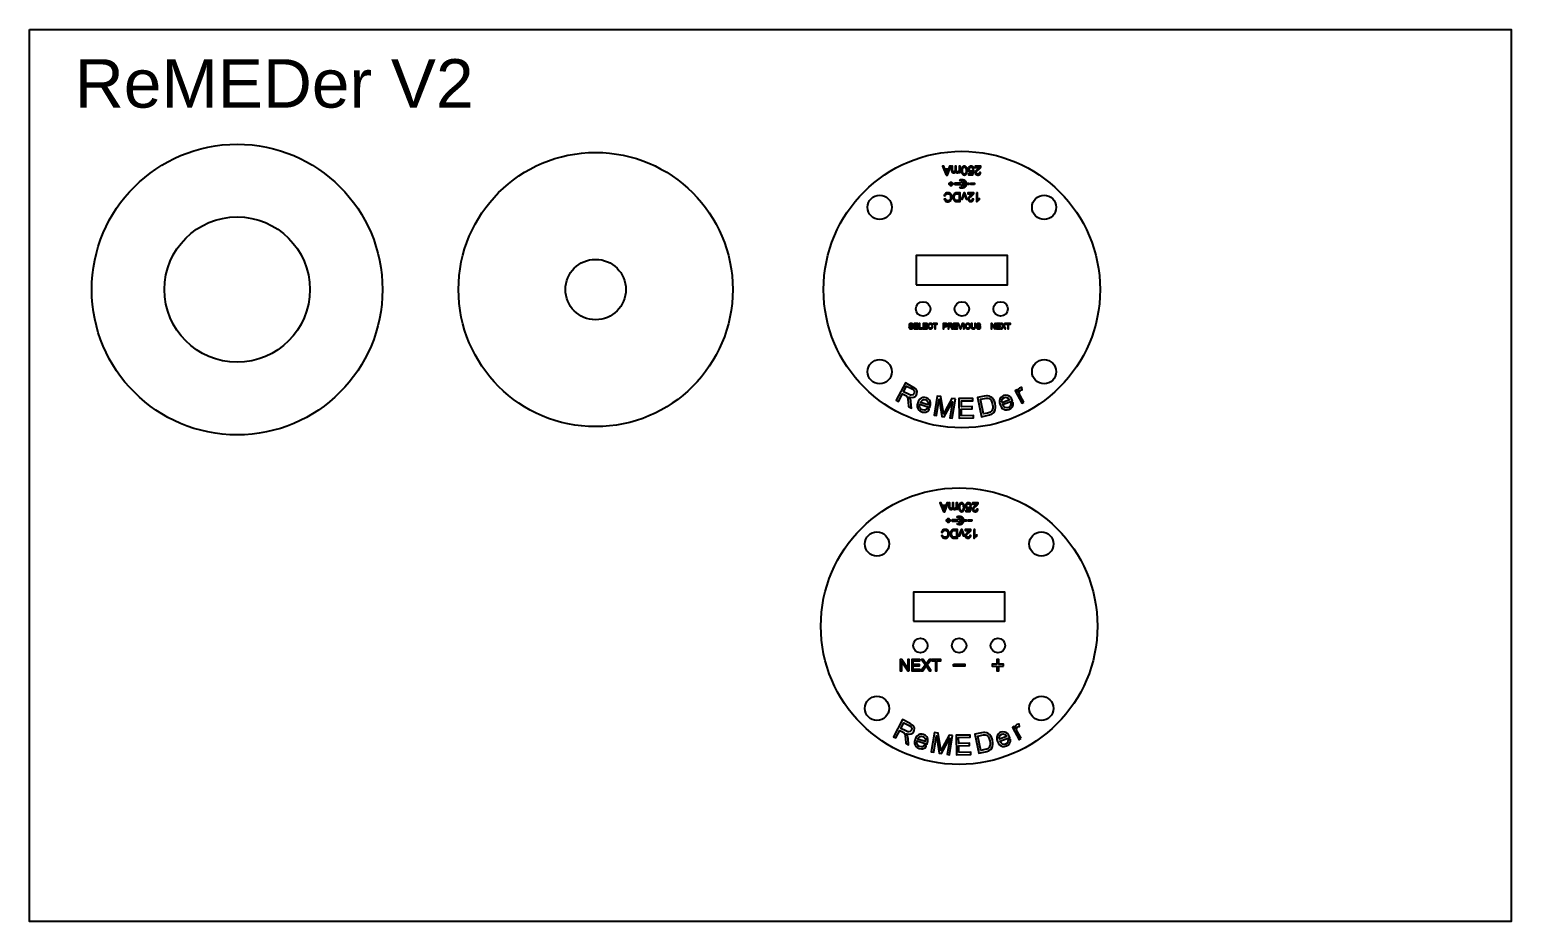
# Model space of a CAD drawing. Header units: inches. Extents: x 210.2 to 274.2, y 156.8 to 168.6.
# Drawn here: x 258.93 to 274.22, y 157.42 to 166.62 of the extents above; entities that cross this region are included whole.
import ezdxf

# ---------------------------------------------------------------- set-up
doc = ezdxf.new("R2010")
doc.units = ezdxf.units.IN
doc.header["$MEASUREMENT"] = 0
doc.styles.get("Standard").update_dxf_attribs({"font": 'arial.ttf'})

msp = doc.modelspace()

# ---------------------------------------------------------------- linework, layer by layer
at = {"color": 3}
msp.add_lwpolyline([(258.928, 166.621), (274.217, 166.621), (274.217, 157.417), (258.928, 157.417)], close=True, dxfattribs=at)
at = {"color": 2, "flags": 128}
for points in [[(268.386, 165.12), (268.398, 165.12), (268.433, 165.21), (268.42, 165.21), (268.41, 165.182), (268.373, 165.182), (268.362, 165.21), (268.349, 165.21)], [(268.376, 165.173), (268.407, 165.173), (268.397, 165.146), (268.394, 165.138), (268.392, 165.129), (268.392, 165.13), (268.389, 165.138), (268.386, 165.148)], [(268.442, 165.156), (268.446, 165.148), (268.451, 165.145), (268.461, 165.143), (268.467, 165.144), (268.475, 165.147), (268.481, 165.154), (268.482, 165.153), (268.487, 165.146), (268.49, 165.145), (268.5, 165.143), (268.502, 165.143), (268.511, 165.146), (268.513, 165.147), (268.519, 165.154), (268.519, 165.145), (268.529, 165.145), (268.529, 165.21), (268.518, 165.21), (268.518, 165.176), (268.518, 165.171), (268.516, 165.162), (268.516, 165.162), (268.511, 165.155), (268.502, 165.153), (268.501, 165.153), (268.493, 165.156), (268.492, 165.158), (268.49, 165.167), (268.49, 165.21), (268.479, 165.21), (268.479, 165.172), (268.479, 165.164), (268.475, 165.157), (268.472, 165.155), (268.463, 165.153), (268.457, 165.154), (268.453, 165.159), (268.453, 165.159), (268.452, 165.169), (268.452, 165.21), (268.441, 165.21), (268.441, 165.165)], [(268.543, 165.162), (268.544, 165.152), (268.546, 165.144), (268.547, 165.139), (268.551, 165.131), (268.553, 165.128), (268.56, 165.122), (268.564, 165.121), (268.573, 165.119), (268.581, 165.121), (268.589, 165.125), (268.595, 165.131), (268.599, 165.14), (268.6, 165.146), (268.602, 165.155), (268.602, 165.166), (268.602, 165.167), (268.601, 165.178), (268.6, 165.188), (268.597, 165.196), (268.593, 165.202), (268.59, 165.206), (268.582, 165.21), (268.573, 165.211), (268.564, 165.21), (268.557, 165.206), (268.551, 165.2), (268.547, 165.191), (268.545, 165.185), (268.544, 165.176), (268.543, 165.166)], [(268.555, 165.169), (268.555, 165.18), (268.557, 165.189), (268.56, 165.195), (268.565, 165.2), (268.573, 165.202), (268.579, 165.201), (268.586, 165.195), (268.586, 165.193), (268.589, 165.187), (268.59, 165.177), (268.591, 165.166), (268.591, 165.16), (268.59, 165.149), (268.588, 165.141), (268.585, 165.135), (268.581, 165.131), (268.573, 165.128), (268.567, 165.13), (268.56, 165.136), (268.559, 165.137), (268.557, 165.144), (268.555, 165.153), (268.555, 165.166)], [(268.613, 165.174), (268.615, 165.166), (268.621, 165.158), (268.623, 165.156), (268.631, 165.152), (268.64, 165.15), (268.649, 165.152), (268.657, 165.156), (268.653, 165.131), (268.616, 165.131), (268.616, 165.121), (268.661, 165.121), (268.67, 165.167), (268.66, 165.168), (268.66, 165.168), (268.653, 165.162), (268.652, 165.162), (268.643, 165.16), (268.637, 165.161), (268.629, 165.165), (268.626, 165.171), (268.624, 165.18), (268.625, 165.189), (268.63, 165.196), (268.635, 165.2), (268.643, 165.202), (268.647, 165.202), (268.654, 165.198), (268.657, 165.194), (268.661, 165.185), (268.672, 165.186), (268.672, 165.189), (268.669, 165.198), (268.663, 165.205), (268.661, 165.206), (268.653, 165.21), (268.643, 165.211), (268.634, 165.21), (268.626, 165.206), (268.619, 165.2), (268.617, 165.197), (268.614, 165.189), (268.612, 165.179)], [(268.712, 165.119), (268.716, 165.12), (268.725, 165.122), (268.733, 165.126), (268.735, 165.128), (268.739, 165.136), (268.741, 165.145), (268.73, 165.146), (268.729, 165.141), (268.725, 165.133), (268.721, 165.131), (268.712, 165.128), (268.708, 165.129), (268.7, 165.133), (268.698, 165.135), (268.696, 165.144), (268.696, 165.149), (268.701, 165.157), (268.705, 165.163), (268.711, 165.169), (268.72, 165.177), (268.722, 165.177), (268.729, 165.184), (268.735, 165.19), (268.738, 165.194), (268.742, 165.202), (268.743, 165.21), (268.684, 165.21), (268.684, 165.199), (268.728, 165.199), (268.724, 165.193), (268.719, 165.189), (268.711, 165.182), (268.706, 165.178), (268.699, 165.171), (268.694, 165.166), (268.691, 165.163), (268.686, 165.155), (268.686, 165.153), (268.684, 165.144), (268.684, 165.142), (268.686, 165.134), (268.692, 165.127), (268.694, 165.124), (268.703, 165.121)], [(268.366, 164.87), (268.368, 164.864), (268.371, 164.86), (268.374, 164.855), (268.379, 164.852), (268.38, 164.851), (268.384, 164.848), (268.39, 164.846), (268.395, 164.845), (268.401, 164.845), (268.407, 164.845), (268.413, 164.846), (268.418, 164.848), (268.423, 164.85), (268.428, 164.853), (268.432, 164.857), (268.435, 164.861), (268.438, 164.866), (268.439, 164.868), (268.441, 164.873), (268.442, 164.879), (268.443, 164.884), (268.444, 164.891), (268.444, 164.893), (268.443, 164.899), (268.442, 164.904), (268.441, 164.91), (268.439, 164.915), (268.436, 164.92), (268.433, 164.925), (268.429, 164.929), (268.425, 164.932), (268.423, 164.933), (268.419, 164.935), (268.413, 164.937), (268.408, 164.938), (268.401, 164.938), (268.398, 164.938), (268.392, 164.937), (268.387, 164.936), (268.382, 164.933), (268.377, 164.93), (268.375, 164.928), (268.371, 164.924), (268.368, 164.919), (268.366, 164.914), (268.364, 164.908), (268.376, 164.905), (268.377, 164.908), (268.379, 164.914), (268.382, 164.918), (268.385, 164.922), (268.387, 164.923), (268.391, 164.926), (268.397, 164.927), (268.402, 164.928), (268.407, 164.927), (268.413, 164.926), (268.418, 164.924), (268.422, 164.92), (268.425, 164.916), (268.428, 164.911), (268.429, 164.908), (268.43, 164.902), (268.431, 164.897), (268.431, 164.891), (268.431, 164.89), (268.431, 164.884), (268.43, 164.879), (268.429, 164.873), (268.426, 164.868), (268.423, 164.864), (268.419, 164.86), (268.418, 164.859), (268.413, 164.857), (268.408, 164.855), (268.401, 164.855), (268.396, 164.855), (268.391, 164.857), (268.386, 164.86), (268.383, 164.863), (268.38, 164.868), (268.377, 164.874), (268.366, 164.871)], [(268.457, 164.886), (268.457, 164.88), (268.458, 164.875), (268.46, 164.87), (268.461, 164.868), (268.463, 164.863), (268.467, 164.858), (268.471, 164.854), (268.473, 164.852), (268.478, 164.849), (268.484, 164.848), (268.488, 164.847), (268.493, 164.847), (268.5, 164.846), (268.531, 164.846), (268.531, 164.937), (268.499, 164.937), (268.495, 164.936), (268.489, 164.936), (268.484, 164.935), (268.484, 164.935), (268.478, 164.933), (268.473, 164.93), (268.473, 164.93), (268.469, 164.927), (268.465, 164.922), (268.463, 164.92), (268.461, 164.915), (268.459, 164.909), (268.459, 164.908), (268.457, 164.903), (268.457, 164.897), (268.457, 164.891)], [(268.469, 164.891), (268.469, 164.897), (268.47, 164.903), (268.471, 164.908), (268.472, 164.91), (268.475, 164.915), (268.478, 164.919), (268.481, 164.922), (268.486, 164.924), (268.488, 164.925), (268.493, 164.925), (268.5, 164.926), (268.519, 164.926), (268.519, 164.857), (268.5, 164.857), (268.495, 164.857), (268.489, 164.858), (268.485, 164.859), (268.481, 164.861), (268.477, 164.864), (268.473, 164.869), (268.471, 164.873), (268.47, 164.878), (268.469, 164.884), (268.469, 164.891)], [(268.568, 164.911), (268.569, 164.913), (268.571, 164.919), (268.572, 164.924), (268.573, 164.921), (268.574, 164.915), (268.576, 164.91), (268.59, 164.871), (268.602, 164.871), (268.577, 164.937), (268.567, 164.937), (268.542, 164.871), (268.554, 164.871)], [(268.611, 164.868), (268.612, 164.862), (268.614, 164.857), (268.618, 164.853), (268.622, 164.85), (268.627, 164.848), (268.632, 164.847), (268.638, 164.846), (268.644, 164.846), (268.65, 164.848), (268.655, 164.85), (268.659, 164.853), (268.662, 164.856), (268.665, 164.861), (268.667, 164.866), (268.668, 164.872), (268.656, 164.873), (268.656, 164.87), (268.654, 164.864), (268.651, 164.86), (268.649, 164.858), (268.644, 164.856), (268.639, 164.855), (268.636, 164.855), (268.631, 164.857), (268.626, 164.86), (268.626, 164.861), (268.623, 164.865), (268.622, 164.871), (268.622, 164.873), (268.624, 164.879), (268.627, 164.884), (268.629, 164.887), (268.632, 164.89), (268.636, 164.894), (268.641, 164.898), (268.647, 164.903), (268.649, 164.905), (268.654, 164.909), (268.658, 164.913), (268.661, 164.917), (268.663, 164.919), (268.666, 164.924), (268.668, 164.929), (268.669, 164.931), (268.67, 164.937), (268.61, 164.937), (268.61, 164.926), (268.654, 164.926), (268.653, 164.924), (268.65, 164.92), (268.647, 164.917), (268.643, 164.914), (268.637, 164.909), (268.637, 164.908), (268.631, 164.904), (268.627, 164.899), (268.623, 164.896), (268.62, 164.893), (268.618, 164.891), (268.615, 164.886), (268.613, 164.882), (268.611, 164.876), (268.61, 164.871)], [(268.697, 164.937), (268.697, 164.846), (268.704, 164.846), (268.706, 164.849), (268.709, 164.853), (268.714, 164.858), (268.715, 164.86), (268.72, 164.863), (268.725, 164.866), (268.73, 164.869), (268.73, 164.879), (268.729, 164.879), (268.724, 164.876), (268.718, 164.874), (268.717, 164.873), (268.712, 164.869), (268.708, 164.866), (268.708, 164.937)], [(268.042, 163.578), (268.04, 163.581), (268.039, 163.583), (268.036, 163.585), (268.033, 163.587), (268.032, 163.587), (268.029, 163.588), (268.026, 163.589), (268.022, 163.589), (268.019, 163.589), (268.015, 163.588), (268.012, 163.587), (268.01, 163.586), (268.007, 163.584), (268.005, 163.582), (268.004, 163.58), (268.003, 163.577), (268.003, 163.574), (268.003, 163.573), (268.003, 163.57), (268.005, 163.567), (268.005, 163.566), (268.007, 163.564), (268.011, 163.562), (268.011, 163.562), (268.013, 163.56), (268.017, 163.559), (268.021, 163.558), (268.025, 163.557), (268.029, 163.556), (268.031, 163.556), (268.033, 163.554), (268.036, 163.553), (268.037, 163.551), (268.037, 163.548), (268.037, 163.546), (268.036, 163.543), (268.034, 163.542), (268.031, 163.54), (268.031, 163.54), (268.027, 163.539), (268.024, 163.538), (268.022, 163.538), (268.018, 163.539), (268.015, 163.54), (268.015, 163.54), (268.012, 163.542), (268.01, 163.545), (268.01, 163.545), (268.008, 163.548), (268.007, 163.551), (268.001, 163.551), (268.001, 163.547), (268.002, 163.544), (268.004, 163.541), (268.006, 163.538), (268.008, 163.536), (268.011, 163.534), (268.013, 163.534), (268.017, 163.533), (268.02, 163.532), (268.024, 163.532), (268.025, 163.532), (268.028, 163.532), (268.031, 163.533), (268.035, 163.534), (268.037, 163.535), (268.04, 163.538), (268.042, 163.54), (268.043, 163.542), (268.044, 163.545), (268.044, 163.548), (268.044, 163.55), (268.044, 163.553), (268.042, 163.556), (268.041, 163.558), (268.038, 163.56), (268.035, 163.562), (268.034, 163.562), (268.031, 163.563), (268.027, 163.564), (268.023, 163.565), (268.021, 163.566), (268.017, 163.567), (268.014, 163.568), (268.012, 163.569), (268.011, 163.571), (268.01, 163.574), (268.011, 163.577), (268.013, 163.58), (268.015, 163.581), (268.018, 163.582), (268.022, 163.582), (268.026, 163.582), (268.029, 163.581), (268.032, 163.58), (268.033, 163.578), (268.035, 163.576), (268.036, 163.572), (268.043, 163.573), (268.042, 163.575)], [(268.062, 163.539), (268.062, 163.558), (268.092, 163.558), (268.092, 163.565), (268.062, 163.565), (268.062, 163.582), (268.094, 163.582), (268.094, 163.588), (268.055, 163.588), (268.055, 163.533), (268.095, 163.533), (268.095, 163.539)], [(268.112, 163.539), (268.112, 163.588), (268.105, 163.588), (268.105, 163.533), (268.14, 163.533), (268.14, 163.539)], [(268.156, 163.539), (268.156, 163.558), (268.186, 163.558), (268.186, 163.565), (268.156, 163.565), (268.156, 163.582), (268.188, 163.582), (268.188, 163.588), (268.148, 163.588), (268.148, 163.533), (268.19, 163.533), (268.19, 163.539)], [(268.245, 163.574), (268.244, 163.577), (268.242, 163.58), (268.24, 163.582), (268.237, 163.585), (268.237, 163.585), (268.234, 163.587), (268.23, 163.588), (268.227, 163.589), (268.223, 163.589), (268.22, 163.589), (268.216, 163.588), (268.213, 163.587), (268.21, 163.586), (268.207, 163.584), (268.205, 163.582), (268.202, 163.579), (268.201, 163.576), (268.2, 163.574), (268.199, 163.571), (268.198, 163.568), (268.198, 163.565), (268.197, 163.561), (268.198, 163.56), (268.198, 163.556), (268.198, 163.553), (268.199, 163.549), (268.2, 163.546), (268.202, 163.543), (268.204, 163.54), (268.206, 163.538), (268.209, 163.536), (268.21, 163.535), (268.213, 163.534), (268.216, 163.533), (268.219, 163.532), (268.223, 163.532), (268.225, 163.532), (268.229, 163.532), (268.232, 163.534), (268.235, 163.535), (268.238, 163.537), (268.24, 163.538), (268.242, 163.541), (268.243, 163.543), (268.245, 163.547), (268.246, 163.55), (268.239, 163.552), (268.238, 163.55), (268.237, 163.547), (268.235, 163.544), (268.233, 163.542), (268.232, 163.541), (268.229, 163.54), (268.226, 163.538), (268.223, 163.538), (268.22, 163.538), (268.216, 163.539), (268.213, 163.541), (268.211, 163.543), (268.209, 163.545), (268.207, 163.549), (268.206, 163.55), (268.205, 163.554), (268.205, 163.557), (268.205, 163.561), (268.205, 163.561), (268.205, 163.565), (268.206, 163.568), (268.207, 163.571), (268.208, 163.575), (268.21, 163.577), (268.213, 163.58), (268.213, 163.58), (268.216, 163.582), (268.219, 163.582), (268.223, 163.583), (268.226, 163.582), (268.23, 163.582), (268.232, 163.58), (268.235, 163.578), (268.237, 163.575), (268.238, 163.571), (268.245, 163.573)], [(268.276, 163.582), (268.294, 163.582), (268.294, 163.588), (268.251, 163.588), (268.251, 163.582), (268.269, 163.582), (268.269, 163.533), (268.276, 163.533)], [(268.396, 163.569), (268.396, 163.572), (268.396, 163.573), (268.396, 163.576), (268.394, 163.58), (268.392, 163.583), (268.39, 163.585), (268.39, 163.585), (268.387, 163.587), (268.383, 163.588), (268.382, 163.588), (268.379, 163.588), (268.375, 163.588), (268.354, 163.588), (268.354, 163.533), (268.361, 163.533), (268.361, 163.555), (268.376, 163.555), (268.376, 163.555), (268.38, 163.556), (268.384, 163.556), (268.387, 163.557), (268.389, 163.559), (268.392, 163.56), (268.393, 163.562), (268.395, 163.565)], [(268.388, 163.57), (268.388, 163.567), (268.386, 163.565), (268.385, 163.564), (268.383, 163.563), (268.38, 163.562), (268.376, 163.562), (268.361, 163.562), (268.361, 163.582), (268.376, 163.582), (268.38, 163.581), (268.382, 163.581), (268.384, 163.58), (268.387, 163.578), (268.388, 163.575), (268.389, 163.572)], [(268.449, 163.575), (268.448, 163.578), (268.447, 163.581), (268.446, 163.582), (268.444, 163.585), (268.441, 163.587), (268.44, 163.587), (268.437, 163.587), (268.434, 163.588), (268.43, 163.588), (268.405, 163.588), (268.405, 163.533), (268.413, 163.533), (268.413, 163.557), (268.421, 163.557), (268.422, 163.557), (268.425, 163.557), (268.425, 163.557), (268.428, 163.556), (268.43, 163.555), (268.432, 163.552), (268.433, 163.551), (268.435, 163.548), (268.437, 163.545), (268.445, 163.533), (268.454, 163.533), (268.444, 163.548), (268.443, 163.55), (268.44, 163.553), (268.438, 163.555), (268.437, 163.556), (268.434, 163.558), (268.437, 163.559), (268.44, 163.56), (268.443, 163.561), (268.446, 163.563), (268.446, 163.564), (268.448, 163.566), (268.449, 163.57), (268.449, 163.573)], [(268.442, 163.571), (268.44, 163.568), (268.439, 163.567), (268.436, 163.565), (268.436, 163.565), (268.432, 163.564), (268.428, 163.564), (268.413, 163.564), (268.413, 163.582), (268.43, 163.582), (268.433, 163.582), (268.437, 163.581), (268.439, 163.579), (268.439, 163.579), (268.441, 163.576), (268.442, 163.573)], [(268.468, 163.539), (268.468, 163.558), (268.499, 163.558), (268.499, 163.565), (268.468, 163.565), (268.468, 163.582), (268.501, 163.582), (268.501, 163.588), (268.461, 163.588), (268.461, 163.533), (268.502, 163.533), (268.502, 163.539)], [(268.535, 163.548), (268.534, 163.546), (268.533, 163.542), (268.532, 163.539), (268.531, 163.541), (268.53, 163.545), (268.528, 163.548), (268.514, 163.588), (268.506, 163.588), (268.528, 163.533), (268.535, 163.533), (268.557, 163.588), (268.549, 163.588)], [(268.572, 163.588), (268.564, 163.588), (268.564, 163.533), (268.572, 163.533)], [(268.635, 163.562), (268.635, 163.565), (268.634, 163.569), (268.633, 163.572), (268.632, 163.575), (268.63, 163.578), (268.628, 163.581), (268.625, 163.583), (268.623, 163.585), (268.622, 163.586), (268.619, 163.587), (268.616, 163.588), (268.612, 163.589), (268.609, 163.589), (268.608, 163.589), (268.604, 163.589), (268.601, 163.588), (268.598, 163.587), (268.595, 163.585), (268.592, 163.584), (268.59, 163.581), (268.588, 163.579), (268.586, 163.577), (268.585, 163.574), (268.584, 163.571), (268.583, 163.567), (268.583, 163.564), (268.582, 163.56), (268.582, 163.559), (268.583, 163.556), (268.583, 163.553), (268.584, 163.549), (268.586, 163.546), (268.586, 163.546), (268.587, 163.543), (268.589, 163.54), (268.592, 163.538), (268.595, 163.536), (268.595, 163.536), (268.598, 163.534), (268.602, 163.533), (268.605, 163.532), (268.609, 163.532), (268.612, 163.532), (268.616, 163.533), (268.619, 163.534), (268.622, 163.536), (268.622, 163.536), (268.625, 163.537), (268.628, 163.54), (268.63, 163.542), (268.632, 163.545), (268.632, 163.547), (268.634, 163.55), (268.634, 163.553), (268.635, 163.557), (268.635, 163.56)], [(268.627, 163.56), (268.627, 163.556), (268.627, 163.553), (268.626, 163.549), (268.624, 163.546), (268.622, 163.544), (268.621, 163.543), (268.618, 163.541), (268.615, 163.539), (268.612, 163.539), (268.609, 163.538), (268.607, 163.538), (268.604, 163.539), (268.601, 163.54), (268.598, 163.542), (268.595, 163.544), (268.593, 163.546), (268.592, 163.549), (268.591, 163.552), (268.59, 163.556), (268.59, 163.56), (268.59, 163.562), (268.59, 163.566), (268.591, 163.57), (268.592, 163.573), (268.594, 163.575), (268.595, 163.577), (268.596, 163.578), (268.599, 163.58), (268.602, 163.582), (268.605, 163.582), (268.609, 163.583), (268.612, 163.582), (268.615, 163.582), (268.619, 163.58), (268.621, 163.578), (268.623, 163.575), (268.625, 163.572), (268.626, 163.571), (268.627, 163.568), (268.627, 163.564), (268.627, 163.56)], [(268.68, 163.556), (268.68, 163.555), (268.68, 163.551), (268.68, 163.547), (268.678, 163.544), (268.677, 163.542), (268.676, 163.541), (268.673, 163.54), (268.67, 163.539), (268.666, 163.539), (268.664, 163.539), (268.661, 163.539), (268.658, 163.54), (268.657, 163.541), (268.655, 163.543), (268.653, 163.546), (268.653, 163.546), (268.652, 163.548), (268.652, 163.552), (268.652, 163.556), (268.652, 163.588), (268.644, 163.588), (268.644, 163.556), (268.645, 163.552), (268.645, 163.548), (268.646, 163.545), (268.647, 163.542), (268.647, 163.542), (268.648, 163.539), (268.651, 163.537), (268.654, 163.535), (268.656, 163.534), (268.659, 163.533), (268.662, 163.532), (268.666, 163.532), (268.67, 163.532), (268.673, 163.533), (268.676, 163.534), (268.679, 163.535), (268.679, 163.535), (268.682, 163.537), (268.684, 163.54), (268.686, 163.543), (268.687, 163.545), (268.687, 163.548), (268.688, 163.552), (268.688, 163.556), (268.688, 163.588), (268.68, 163.588)], [(268.741, 163.55), (268.74, 163.553), (268.739, 163.556), (268.738, 163.558), (268.735, 163.56), (268.732, 163.562), (268.731, 163.562), (268.728, 163.564), (268.724, 163.564), (268.72, 163.565), (268.718, 163.566), (268.714, 163.567), (268.711, 163.568), (268.709, 163.57), (268.707, 163.571), (268.706, 163.574), (268.707, 163.577), (268.709, 163.58), (268.712, 163.581), (268.715, 163.582), (268.719, 163.583), (268.723, 163.582), (268.726, 163.581), (268.729, 163.58), (268.73, 163.579), (268.732, 163.576), (268.732, 163.572), (268.739, 163.573), (268.739, 163.575), (268.738, 163.578), (268.737, 163.581), (268.735, 163.583), (268.733, 163.585), (268.73, 163.587), (268.729, 163.587), (268.726, 163.588), (268.723, 163.589), (268.719, 163.589), (268.715, 163.589), (268.712, 163.588), (268.709, 163.587), (268.707, 163.586), (268.704, 163.584), (268.702, 163.582), (268.701, 163.581), (268.7, 163.577), (268.699, 163.574), (268.699, 163.574), (268.7, 163.57), (268.702, 163.567), (268.702, 163.566), (268.704, 163.564), (268.707, 163.562), (268.708, 163.562), (268.71, 163.561), (268.714, 163.56), (268.718, 163.558), (268.722, 163.557), (268.725, 163.556), (268.728, 163.556), (268.73, 163.554), (268.733, 163.553), (268.733, 163.551), (268.734, 163.548), (268.734, 163.546), (268.732, 163.543), (268.731, 163.542), (268.728, 163.54), (268.727, 163.54), (268.724, 163.539), (268.72, 163.539), (268.719, 163.539), (268.715, 163.539), (268.712, 163.54), (268.712, 163.54), (268.709, 163.542), (268.706, 163.545), (268.706, 163.545), (268.705, 163.548), (268.704, 163.551), (268.697, 163.551), (268.698, 163.547), (268.699, 163.544), (268.7, 163.541), (268.7, 163.541), (268.703, 163.538), (268.705, 163.536), (268.708, 163.534), (268.71, 163.534), (268.713, 163.533), (268.717, 163.532), (268.721, 163.532), (268.721, 163.532), (268.725, 163.532), (268.728, 163.533), (268.731, 163.534), (268.734, 163.536), (268.737, 163.538), (268.739, 163.54), (268.74, 163.542), (268.741, 163.545), (268.741, 163.549)], [(268.893, 163.533), (268.893, 163.588), (268.886, 163.588), (268.886, 163.545), (268.858, 163.588), (268.85, 163.588), (268.85, 163.533), (268.857, 163.533), (268.857, 163.576), (268.886, 163.533)], [(268.913, 163.539), (268.913, 163.558), (268.944, 163.558), (268.944, 163.565), (268.913, 163.565), (268.913, 163.582), (268.946, 163.582), (268.946, 163.588), (268.906, 163.588), (268.906, 163.533), (268.947, 163.533), (268.947, 163.539)], [(269.002, 163.533), (268.981, 163.562), (269, 163.588), (268.992, 163.588), (268.981, 163.573), (268.981, 163.573), (268.979, 163.57), (268.977, 163.567), (268.976, 163.568), (268.975, 163.571), (268.972, 163.574), (268.962, 163.588), (268.954, 163.588), (268.973, 163.562), (268.951, 163.533), (268.96, 163.533), (268.974, 163.552), (268.974, 163.553), (268.976, 163.556), (268.977, 163.555), (268.979, 163.553), (268.993, 163.533)], [(269.029, 163.582), (269.048, 163.582), (269.048, 163.588), (269.004, 163.588), (269.004, 163.582), (269.022, 163.582), (269.022, 163.533), (269.029, 163.533)], [(268.033, 162.823), (268.051, 162.826), (268.067, 162.835), (268.08, 162.851), (268.084, 162.861), (268.086, 162.882), (268.085, 162.891), (268.075, 162.909), (268.062, 162.92), (268.042, 162.932), (267.964, 162.974), (267.87, 162.797), (267.893, 162.784), (267.935, 162.863), (267.963, 162.849), (267.975, 162.841), (267.983, 162.831), (267.989, 162.812), (267.99, 162.802), (267.993, 162.779), (267.997, 162.73), (268.026, 162.715), (268.021, 162.779), (268.019, 162.793), (268.014, 162.813), (268.004, 162.829), (268.012, 162.826)], [(268.058, 162.889), (268.059, 162.883), (268.055, 162.864), (268.043, 162.85), (268.023, 162.847), (268.017, 162.848), (267.996, 162.857), (267.946, 162.883), (267.977, 162.942), (268.033, 162.912), (268.047, 162.903)], [(268.48, 162.809), (268.445, 162.814), (268.375, 162.685), (268.368, 162.671), (268.359, 162.655), (268.358, 162.663), (268.355, 162.686), (268.331, 162.833), (268.292, 162.839), (268.26, 162.642), (268.285, 162.638), (268.312, 162.806), (268.342, 162.629), (268.365, 162.625), (268.45, 162.78), (268.423, 162.615), (268.448, 162.611)], [(268.894, 162.737), (268.892, 162.758), (268.89, 162.766), (268.883, 162.786), (268.875, 162.804), (268.874, 162.804), (268.861, 162.821), (268.844, 162.832), (268.833, 162.837), (268.812, 162.841), (268.8, 162.84), (268.777, 162.836), (268.71, 162.823), (268.749, 162.626), (268.82, 162.641), (268.832, 162.644), (268.851, 162.651), (268.856, 162.653), (268.872, 162.665), (268.876, 162.669), (268.887, 162.687), (268.89, 162.697), (268.894, 162.718)], [(269.067, 162.796), (269.058, 162.815), (269.045, 162.831), (269.03, 162.841), (269.018, 162.845), (268.999, 162.847), (268.978, 162.843), (268.965, 162.836), (268.95, 162.823), (268.94, 162.806), (268.94, 162.806), (268.936, 162.788), (268.937, 162.768), (268.943, 162.747), (268.952, 162.728), (268.964, 162.712), (268.98, 162.702), (268.993, 162.698), (269.013, 162.696), (269.034, 162.701), (269.037, 162.703), (269.056, 162.714), (269.068, 162.728), (269.068, 162.729), (269.076, 162.747), (269.077, 162.768), (269.052, 162.762), (269.051, 162.754), (269.045, 162.735), (269.043, 162.732), (269.027, 162.721), (269.013, 162.718), (268.994, 162.722), (268.979, 162.732), (268.968, 162.751), (269.069, 162.79)], [(269.187, 162.777), (269.15, 162.844), (269.146, 162.852), (269.14, 162.871), (269.142, 162.887), (269.152, 162.898), (269.171, 162.903), (269.167, 162.926), (269.16, 162.926), (269.141, 162.921), (269.129, 162.909), (269.128, 162.906), (269.126, 162.884), (269.115, 162.903), (269.096, 162.893), (269.165, 162.765)], [(268.224, 162.768), (268.219, 162.785), (268.213, 162.797), (268.199, 162.81), (268.18, 162.82), (268.166, 162.823), (268.146, 162.823), (268.128, 162.816), (268.112, 162.805), (268.101, 162.789), (268.092, 162.768), (268.087, 162.748), (268.086, 162.728), (268.092, 162.71), (268.1, 162.698), (268.114, 162.685), (268.133, 162.675), (268.136, 162.674), (268.157, 162.671), (268.176, 162.674), (268.177, 162.674), (268.195, 162.684), (268.209, 162.699), (268.185, 162.711), (268.18, 162.704), (268.164, 162.694), (268.16, 162.693), (268.14, 162.695), (268.127, 162.701), (268.115, 162.716), (268.111, 162.734), (268.114, 162.755), (268.216, 162.721), (268.218, 162.727), (268.224, 162.748)], [(268.2, 162.77), (268.199, 162.748), (268.122, 162.774), (268.129, 162.787), (268.144, 162.799), (268.154, 162.802), (268.174, 162.8), (268.187, 162.794), (268.199, 162.777)], [(268.545, 162.636), (268.543, 162.704), (268.654, 162.706), (268.654, 162.73), (268.543, 162.728), (268.542, 162.789), (268.66, 162.791), (268.66, 162.815), (268.515, 162.812), (268.519, 162.612), (268.668, 162.614), (268.668, 162.638)], [(268.867, 162.715), (268.865, 162.705), (268.858, 162.687), (268.842, 162.673), (268.834, 162.669), (268.812, 162.663), (268.771, 162.655), (268.741, 162.805), (268.782, 162.813), (268.798, 162.816), (268.816, 162.816), (268.828, 162.812), (268.845, 162.799), (268.849, 162.793), (268.858, 162.776), (268.865, 162.753), (268.867, 162.734)], [(269.019, 162.821), (269.025, 162.817), (269.038, 162.799), (268.962, 162.77), (268.96, 162.784), (268.963, 162.803), (268.969, 162.813), (268.986, 162.824), (269, 162.827)], [(268.357, 161.645), (268.37, 161.645), (268.405, 161.735), (268.392, 161.735), (268.382, 161.708), (268.345, 161.708), (268.334, 161.735), (268.321, 161.735)], [(268.348, 161.698), (268.379, 161.698), (268.369, 161.672), (268.366, 161.664), (268.364, 161.655), (268.364, 161.655), (268.361, 161.663), (268.358, 161.673)], [(268.414, 161.681), (268.418, 161.674), (268.423, 161.67), (268.433, 161.669), (268.439, 161.669), (268.446, 161.673), (268.453, 161.68), (268.453, 161.678), (268.459, 161.671), (268.462, 161.67), (268.471, 161.669), (268.474, 161.669), (268.483, 161.671), (268.485, 161.673), (268.491, 161.679), (268.491, 161.67), (268.501, 161.67), (268.501, 161.735), (268.49, 161.735), (268.49, 161.701), (268.49, 161.696), (268.488, 161.688), (268.488, 161.688), (268.482, 161.681), (268.474, 161.678), (268.473, 161.678), (268.465, 161.682), (268.464, 161.683), (268.462, 161.693), (268.462, 161.735), (268.451, 161.735), (268.451, 161.697), (268.45, 161.69), (268.447, 161.683), (268.444, 161.68), (268.435, 161.678), (268.429, 161.68), (268.425, 161.684), (268.425, 161.685), (268.424, 161.694), (268.424, 161.735), (268.413, 161.735), (268.413, 161.691)], [(268.515, 161.687), (268.516, 161.677), (268.517, 161.67), (268.519, 161.664), (268.523, 161.656), (268.525, 161.653), (268.532, 161.648), (268.535, 161.646), (268.545, 161.645), (268.553, 161.646), (268.561, 161.65), (268.567, 161.656), (268.571, 161.665), (268.572, 161.671), (268.574, 161.68), (268.574, 161.691), (268.574, 161.693), (268.573, 161.704), (268.571, 161.713), (268.569, 161.721), (268.565, 161.727), (268.562, 161.731), (268.554, 161.736), (268.545, 161.737), (268.536, 161.736), (268.528, 161.731), (268.523, 161.725), (268.518, 161.716), (268.517, 161.71), (268.516, 161.701), (268.515, 161.691)], [(268.527, 161.695), (268.527, 161.706), (268.529, 161.715), (268.532, 161.72), (268.537, 161.725), (268.545, 161.728), (268.55, 161.726), (268.557, 161.72), (268.558, 161.719), (268.561, 161.712), (268.562, 161.703), (268.563, 161.691), (268.563, 161.686), (268.562, 161.675), (268.56, 161.666), (268.557, 161.66), (268.553, 161.656), (268.545, 161.654), (268.539, 161.655), (268.532, 161.661), (268.531, 161.663), (268.528, 161.669), (268.527, 161.679), (268.527, 161.691)], [(268.585, 161.699), (268.587, 161.691), (268.592, 161.684), (268.595, 161.681), (268.603, 161.677), (268.612, 161.676), (268.621, 161.677), (268.629, 161.681), (268.624, 161.657), (268.588, 161.657), (268.588, 161.646), (268.633, 161.646), (268.642, 161.693), (268.632, 161.694), (268.631, 161.694), (268.625, 161.688), (268.624, 161.687), (268.615, 161.685), (268.609, 161.686), (268.601, 161.691), (268.598, 161.696), (268.596, 161.706), (268.597, 161.714), (268.602, 161.722), (268.606, 161.726), (268.615, 161.728), (268.619, 161.727), (268.626, 161.723), (268.629, 161.72), (268.633, 161.71), (268.644, 161.712), (268.644, 161.715), (268.641, 161.723), (268.635, 161.73), (268.633, 161.732), (268.624, 161.736), (268.615, 161.737), (268.606, 161.736), (268.598, 161.732), (268.591, 161.726), (268.589, 161.722), (268.585, 161.714), (268.584, 161.705)], [(268.684, 161.645), (268.688, 161.645), (268.697, 161.647), (268.705, 161.651), (268.707, 161.654), (268.711, 161.661), (268.713, 161.671), (268.702, 161.672), (268.701, 161.666), (268.697, 161.659), (268.693, 161.656), (268.684, 161.654), (268.68, 161.655), (268.672, 161.658), (268.67, 161.661), (268.667, 161.67), (268.668, 161.674), (268.673, 161.683), (268.677, 161.688), (268.683, 161.694), (268.692, 161.702), (268.694, 161.703), (268.701, 161.71), (268.707, 161.716), (268.71, 161.72), (268.714, 161.727), (268.715, 161.735), (268.656, 161.735), (268.656, 161.724), (268.7, 161.724), (268.695, 161.719), (268.691, 161.715), (268.683, 161.707), (268.678, 161.703), (268.671, 161.697), (268.666, 161.691), (268.663, 161.688), (268.658, 161.68), (268.658, 161.679), (268.656, 161.67), (268.656, 161.668), (268.658, 161.659), (268.663, 161.652), (268.666, 161.649), (268.674, 161.646)], [(268.338, 161.395), (268.34, 161.39), (268.343, 161.385), (268.346, 161.381), (268.35, 161.377), (268.352, 161.376), (268.356, 161.374), (268.361, 161.372), (268.367, 161.371), (268.373, 161.37), (268.379, 161.371), (268.384, 161.372), (268.39, 161.373), (268.395, 161.376), (268.399, 161.379), (268.404, 161.382), (268.407, 161.387), (268.41, 161.392), (268.411, 161.394), (268.413, 161.399), (268.414, 161.404), (268.415, 161.41), (268.415, 161.416), (268.415, 161.418), (268.415, 161.424), (268.414, 161.43), (268.413, 161.435), (268.411, 161.44), (268.408, 161.445), (268.405, 161.45), (268.401, 161.454), (268.397, 161.458), (268.395, 161.458), (268.391, 161.461), (268.385, 161.462), (268.379, 161.463), (268.373, 161.463), (268.37, 161.463), (268.364, 161.463), (268.359, 161.461), (268.354, 161.459), (268.349, 161.456), (268.347, 161.453), (268.343, 161.449), (268.34, 161.445), (268.338, 161.439), (268.336, 161.433), (268.348, 161.43), (268.349, 161.434), (268.351, 161.439), (268.354, 161.444), (268.357, 161.448), (268.358, 161.448), (268.363, 161.451), (268.368, 161.453), (268.374, 161.453), (268.379, 161.453), (268.384, 161.451), (268.389, 161.449), (268.394, 161.446), (268.397, 161.442), (268.4, 161.436), (268.401, 161.433), (268.402, 161.428), (268.403, 161.422), (268.403, 161.416), (268.403, 161.416), (268.403, 161.41), (268.402, 161.404), (268.4, 161.399), (268.398, 161.394), (268.395, 161.389), (268.391, 161.386), (268.389, 161.385), (268.385, 161.382), (268.379, 161.381), (268.373, 161.381), (268.368, 161.381), (268.363, 161.382), (268.358, 161.385), (268.355, 161.389), (268.352, 161.393), (268.349, 161.399), (268.337, 161.396)], [(268.429, 161.411), (268.429, 161.406), (268.43, 161.4), (268.432, 161.395), (268.433, 161.393), (268.435, 161.388), (268.439, 161.383), (268.443, 161.38), (268.445, 161.378), (268.45, 161.375), (268.456, 161.373), (268.459, 161.373), (268.465, 161.372), (268.472, 161.372), (268.503, 161.372), (268.503, 161.462), (268.47, 161.462), (268.467, 161.462), (268.461, 161.461), (268.456, 161.46), (268.456, 161.46), (268.45, 161.458), (268.445, 161.456), (268.445, 161.456), (268.441, 161.452), (268.437, 161.448), (268.435, 161.445), (268.433, 161.44), (268.431, 161.435), (268.431, 161.433), (268.429, 161.428), (268.429, 161.422), (268.428, 161.416)], [(268.54, 161.437), (268.54, 161.438), (268.542, 161.444), (268.544, 161.449), (268.545, 161.447), (268.546, 161.441), (268.548, 161.436), (268.562, 161.397), (268.574, 161.397), (268.549, 161.462), (268.539, 161.462), (268.514, 161.397), (268.526, 161.397)], [(268.583, 161.393), (268.584, 161.388), (268.586, 161.383), (268.59, 161.379), (268.594, 161.376), (268.599, 161.373), (268.604, 161.372), (268.61, 161.371), (268.616, 161.372), (268.622, 161.373), (268.627, 161.375), (268.631, 161.378), (268.634, 161.381), (268.637, 161.386), (268.638, 161.391), (268.64, 161.398), (268.628, 161.399), (268.628, 161.395), (268.626, 161.39), (268.623, 161.385), (268.621, 161.384), (268.616, 161.381), (268.61, 161.381), (268.608, 161.381), (268.603, 161.382), (268.598, 161.385), (268.597, 161.386), (268.594, 161.391), (268.594, 161.396), (268.594, 161.399), (268.596, 161.404), (268.599, 161.409), (268.601, 161.412), (268.604, 161.416), (268.608, 161.419), (268.613, 161.424), (268.619, 161.429), (268.621, 161.431), (268.626, 161.435), (268.63, 161.439), (268.633, 161.442), (268.635, 161.445), (268.638, 161.449), (268.64, 161.454), (268.641, 161.456), (268.641, 161.462), (268.582, 161.462), (268.582, 161.451), (268.626, 161.451), (268.625, 161.45), (268.622, 161.445), (268.619, 161.443), (268.615, 161.439), (268.609, 161.434), (268.609, 161.434), (268.603, 161.429), (268.599, 161.425), (268.595, 161.421), (268.592, 161.418), (268.59, 161.417), (268.587, 161.412), (268.584, 161.407), (268.583, 161.402), (268.582, 161.396)], [(268.669, 161.462), (268.669, 161.371), (268.676, 161.371), (268.677, 161.375), (268.681, 161.379), (268.685, 161.383), (268.687, 161.385), (268.692, 161.388), (268.697, 161.391), (268.702, 161.394), (268.702, 161.405), (268.7, 161.404), (268.695, 161.402), (268.69, 161.399), (268.689, 161.398), (268.684, 161.395), (268.68, 161.391), (268.68, 161.462)], [(268.441, 161.417), (268.441, 161.423), (268.442, 161.429), (268.443, 161.433), (268.444, 161.436), (268.446, 161.441), (268.45, 161.445), (268.453, 161.447), (268.458, 161.45), (268.46, 161.45), (268.465, 161.451), (268.472, 161.451), (268.491, 161.451), (268.491, 161.383), (268.472, 161.383), (268.467, 161.383), (268.461, 161.383), (268.457, 161.384), (268.453, 161.386), (268.449, 161.389), (268.445, 161.394), (268.443, 161.399), (268.442, 161.404), (268.441, 161.409), (268.441, 161.416)], [(268.003, 160.002), (268.003, 160.118), (267.989, 160.118), (267.989, 160.027), (267.928, 160.118), (267.912, 160.118), (267.912, 160.002), (267.927, 160.002), (267.927, 160.094), (267.988, 160.002)], [(268.045, 160.016), (268.045, 160.055), (268.109, 160.055), (268.109, 160.069), (268.045, 160.069), (268.045, 160.105), (268.113, 160.105), (268.113, 160.118), (268.03, 160.118), (268.03, 160.002), (268.116, 160.002), (268.116, 160.016)], [(268.232, 160.002), (268.188, 160.064), (268.229, 160.118), (268.212, 160.118), (268.189, 160.088), (268.186, 160.084), (268.18, 160.074), (268.178, 160.078), (268.17, 160.089), (268.149, 160.118), (268.131, 160.118), (268.171, 160.063), (268.125, 160.002), (268.144, 160.002), (268.173, 160.043), (268.179, 160.051), (268.184, 160.044), (268.213, 160.002)], [(268.29, 160.105), (268.329, 160.105), (268.329, 160.118), (268.237, 160.118), (268.237, 160.105), (268.275, 160.105), (268.275, 160.002), (268.29, 160.002)], [(268.978, 160.05), (268.978, 160.07), (268.929, 160.07), (268.929, 160.118), (268.909, 160.118), (268.909, 160.07), (268.861, 160.07), (268.861, 160.05), (268.909, 160.05), (268.909, 160.002), (268.929, 160.002), (268.929, 160.05)], [(268.005, 159.348), (268.023, 159.351), (268.039, 159.36), (268.052, 159.376), (268.056, 159.387), (268.058, 159.407), (268.057, 159.416), (268.047, 159.434), (268.034, 159.446), (268.014, 159.458), (267.936, 159.499), (267.842, 159.323), (267.865, 159.31), (267.907, 159.388), (267.934, 159.374), (267.947, 159.366), (267.955, 159.356), (267.961, 159.338), (267.962, 159.328), (267.965, 159.305), (267.969, 159.255), (267.998, 159.24), (267.993, 159.304), (267.991, 159.319), (267.986, 159.338), (267.976, 159.354), (267.984, 159.352)], [(268.029, 159.414), (268.031, 159.408), (268.027, 159.389), (268.015, 159.375), (267.995, 159.373), (267.988, 159.374), (267.968, 159.382), (267.918, 159.409), (267.949, 159.467), (268.005, 159.438), (268.019, 159.429)], [(268.196, 159.293), (268.191, 159.311), (268.185, 159.322), (268.171, 159.336), (268.152, 159.345), (268.138, 159.349), (268.118, 159.348), (268.099, 159.341), (268.084, 159.33), (268.073, 159.314), (268.064, 159.294), (268.059, 159.273), (268.058, 159.253), (268.064, 159.236), (268.071, 159.223), (268.086, 159.21), (268.105, 159.201), (268.108, 159.2), (268.129, 159.196), (268.148, 159.199), (268.149, 159.2), (268.167, 159.209), (268.18, 159.225), (268.157, 159.236), (268.152, 159.23), (268.136, 159.219), (268.132, 159.219), (268.112, 159.22), (268.099, 159.226), (268.087, 159.242), (268.083, 159.259), (268.086, 159.281), (268.188, 159.246), (268.19, 159.252), (268.196, 159.273)], [(268.172, 159.295), (268.17, 159.273), (268.094, 159.299), (268.1, 159.312), (268.116, 159.324), (268.126, 159.328), (268.146, 159.326), (268.159, 159.319), (268.17, 159.303)], [(268.452, 159.334), (268.417, 159.34), (268.347, 159.211), (268.34, 159.196), (268.331, 159.18), (268.33, 159.188), (268.327, 159.211), (268.303, 159.359), (268.264, 159.365), (268.232, 159.167), (268.257, 159.164), (268.284, 159.332), (268.314, 159.154), (268.337, 159.15), (268.422, 159.306), (268.395, 159.141), (268.42, 159.137)], [(268.517, 159.161), (268.515, 159.229), (268.626, 159.232), (268.626, 159.255), (268.515, 159.253), (268.514, 159.315), (268.632, 159.317), (268.632, 159.34), (268.487, 159.338), (268.491, 159.137), (268.64, 159.14), (268.639, 159.164)], [(268.866, 159.262), (268.863, 159.284), (268.862, 159.291), (268.855, 159.312), (268.846, 159.329), (268.846, 159.33), (268.833, 159.346), (268.816, 159.358), (268.805, 159.363), (268.784, 159.366), (268.772, 159.366), (268.749, 159.362), (268.682, 159.349), (268.721, 159.152), (268.792, 159.166), (268.804, 159.17), (268.823, 159.176), (268.828, 159.179), (268.844, 159.191), (268.848, 159.194), (268.859, 159.212), (268.862, 159.222), (268.866, 159.243)], [(268.839, 159.24), (268.837, 159.231), (268.829, 159.212), (268.814, 159.199), (268.806, 159.195), (268.784, 159.189), (268.743, 159.181), (268.712, 159.33), (268.754, 159.339), (268.77, 159.341), (268.788, 159.341), (268.8, 159.338), (268.817, 159.324), (268.821, 159.319), (268.83, 159.301), (268.837, 159.279), (268.839, 159.26)], [(269.038, 159.321), (269.029, 159.341), (269.017, 159.356), (269.002, 159.366), (268.99, 159.371), (268.971, 159.373), (268.95, 159.368), (268.937, 159.362), (268.922, 159.349), (268.912, 159.332), (268.912, 159.331), (268.908, 159.313), (268.908, 159.294), (268.915, 159.272), (268.924, 159.253), (268.936, 159.238), (268.951, 159.228), (268.965, 159.223), (268.985, 159.222), (269.006, 159.227), (269.009, 159.228), (269.027, 159.239), (269.04, 159.253), (269.04, 159.254), (269.048, 159.272), (269.048, 159.294), (269.024, 159.288), (269.023, 159.279), (269.017, 159.261), (269.015, 159.257), (268.998, 159.246), (268.985, 159.243), (268.965, 159.247), (268.951, 159.258), (268.94, 159.277), (269.041, 159.315)], [(268.991, 159.347), (268.997, 159.342), (269.009, 159.325), (268.934, 159.296), (268.932, 159.31), (268.935, 159.329), (268.941, 159.338), (268.958, 159.349), (268.972, 159.352)], [(269.159, 159.303), (269.122, 159.369), (269.118, 159.377), (269.112, 159.396), (269.114, 159.413), (269.124, 159.424), (269.143, 159.428), (269.139, 159.452), (269.132, 159.452), (269.113, 159.447), (269.101, 159.435), (269.1, 159.431), (269.097, 159.409), (269.087, 159.429), (269.068, 159.418), (269.137, 159.291)]]:
    msp.add_lwpolyline(points, close=True, dxfattribs=at)
at = {"color": 2}
for points in [[(268.43, 165.024), (268.416, 165.024), (268.416, 165.035), (268.43, 165.035), (268.43, 165.048), (268.441, 165.048), (268.441, 165.035), (268.455, 165.035), (268.455, 165.024), (268.441, 165.024), (268.441, 165.01), (268.43, 165.01)], [(268.678, 165.024), (268.64, 165.024), (268.64, 165.035), (268.678, 165.035)], [(268.402, 161.549), (268.388, 161.549), (268.388, 161.56), (268.402, 161.56), (268.402, 161.574), (268.413, 161.574), (268.413, 161.56), (268.427, 161.56), (268.427, 161.549), (268.413, 161.549), (268.413, 161.535), (268.402, 161.535)], [(268.65, 161.549), (268.612, 161.549), (268.612, 161.56), (268.65, 161.56)], [(268.461, 160.07), (268.578, 160.07), (268.578, 160.05), (268.461, 160.05)]]:
    msp.add_lwpolyline(points, close=True, dxfattribs=at)
for points in [[(268.534, 165.035), (268.475, 165.035), (268.475, 165.024), (268.534, 165.024, 5.094842)], [(268.53, 165, 1.732051), (268.53, 165.059), (268.525, 165.068, -0.537946), (268.592, 165.035), (268.62, 165.035), (268.62, 165.024), (268.592, 165.024, -0.537946), (268.525, 164.99)], [(268.506, 161.56), (268.447, 161.56), (268.447, 161.549), (268.506, 161.549, 5.094842)], [(268.502, 161.525, 1.732051), (268.502, 161.584), (268.497, 161.594, -0.537946), (268.564, 161.56), (268.592, 161.56), (268.592, 161.549), (268.564, 161.549, -0.537946), (268.497, 161.516)]]:
    msp.add_lwpolyline(points, format="xyb", close=True, dxfattribs=at)
at = {"color": 1}
for points in [[(268.077, 163.988), (269.017, 163.988), (269.017, 164.288), (268.077, 164.288)], [(268.049, 160.514), (268.989, 160.514), (268.989, 160.814), (268.049, 160.814)]]:
    msp.add_lwpolyline(points, close=True, dxfattribs=at)
at = {"color": 4}
for radius in [1.5, 0.75]:
    msp.add_circle((261.069, 163.938), radius, dxfattribs=at)
at = {"color": 1}
for centre, radius in [((264.768, 163.938), 1.415), ((268.547, 163.938), 1.427), ((267.699, 164.787), 0.125), ((269.396, 164.787), 0.125), ((264.768, 163.938), 0.312), ((268.147, 163.738), 0.075), ((268.547, 163.738), 0.075), ((268.947, 163.738), 0.075), ((267.699, 163.09), 0.125), ((269.396, 163.09), 0.125), ((268.519, 160.464), 1.427), ((267.671, 161.312), 0.125), ((269.368, 161.312), 0.125), ((268.119, 160.264), 0.075), ((268.519, 160.264), 0.075), ((268.919, 160.264), 0.075), ((267.671, 159.615), 0.125), ((269.368, 159.615), 0.125)]:
    msp.add_circle(centre, radius, dxfattribs=at)

# ---------------------------------------------------------------- texts
at = {"color": 2, "insert": (259.395, 166.316), "char_height": 0.5, "attachment_point": 1}
msp.add_mtext_dynamic_manual_height_columns('ReMEDer V2', width=10.7383, gutter_width=1, heights=[1.597], dxfattribs=at)

doc.saveas('drawing.dxf')
